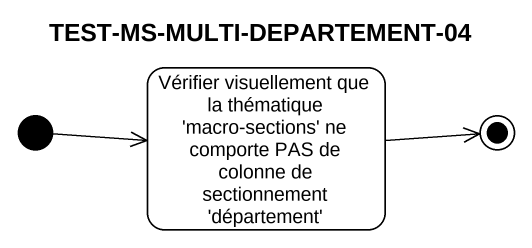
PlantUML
@startuml
title TEST-MS-MULTI-DEPARTEMENT-04
hide empty description
state "Vérifier visuellement que la thématique 'macro-sections' ne comporte PAS de colonne de sectionnement 'département'" as Vérifier_visuellement_que
[*] -right-> Vérifier_visuellement_que
Vérifier_visuellement_que -right-> [*]
@enduml
